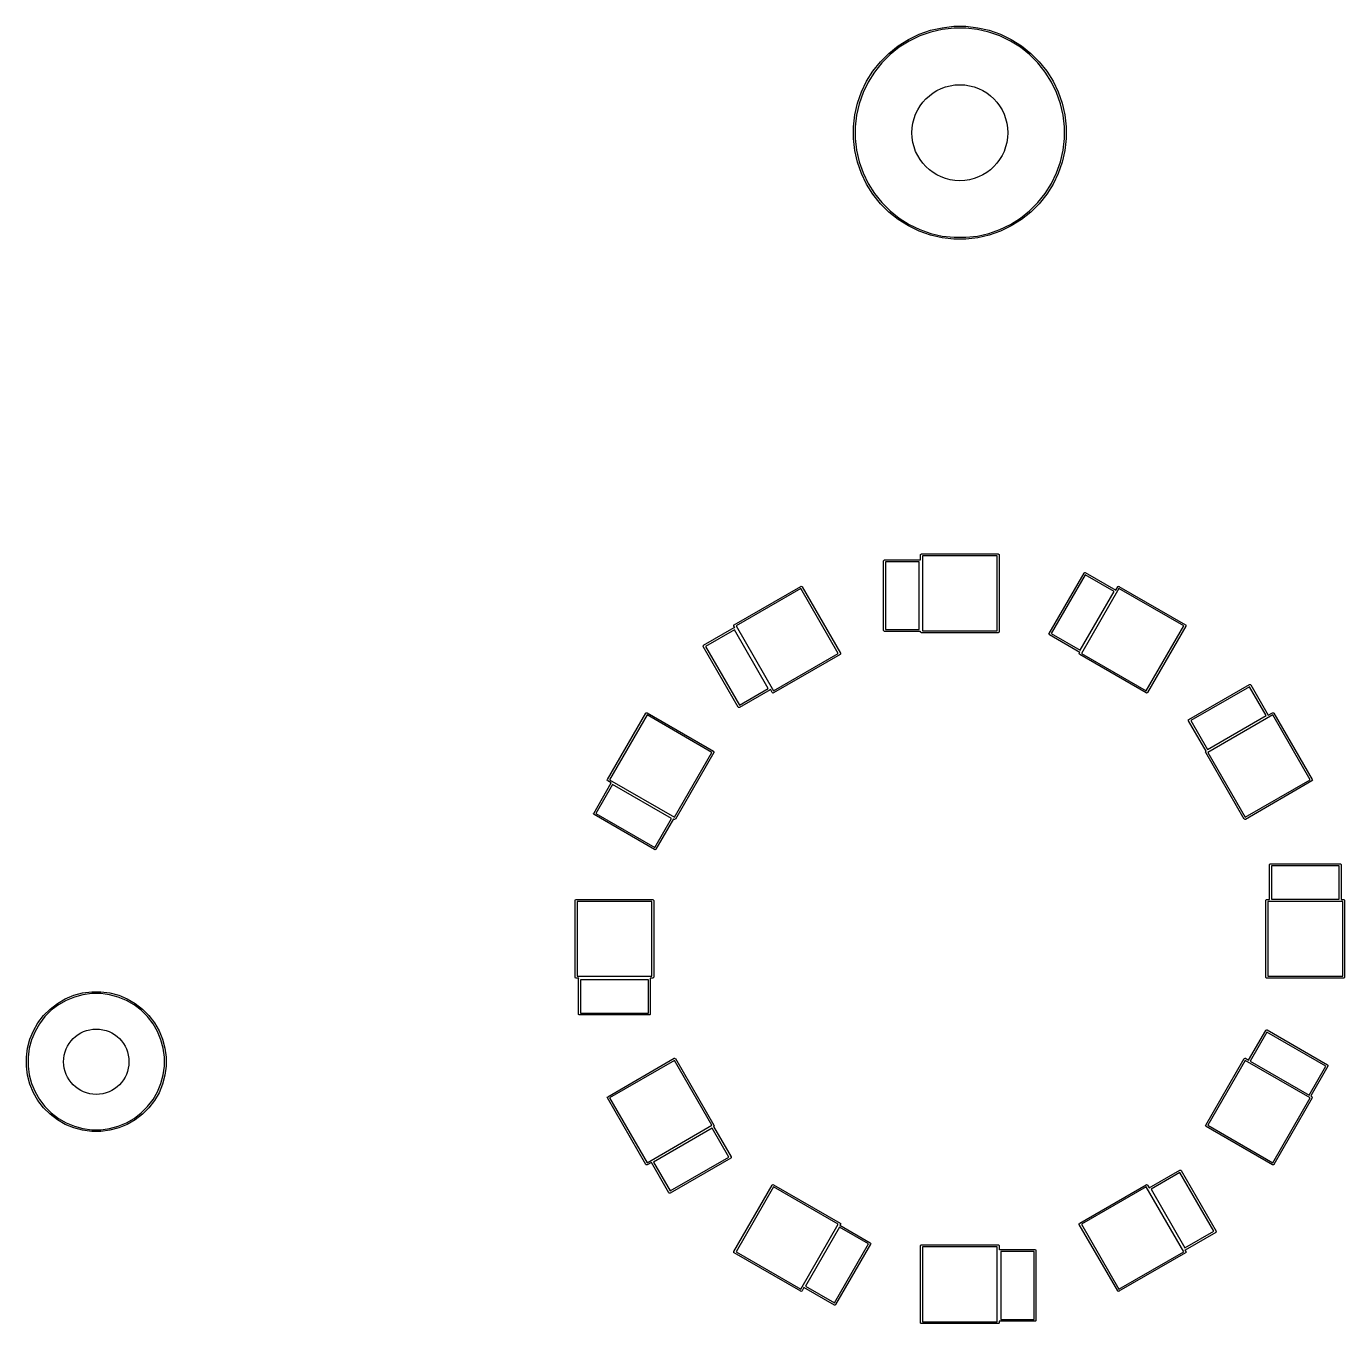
# Model space of a CAD drawing. Header units: inches. Extents: x 0.82 to 7.62, y -5.35 to -0.99.
# Drawn here: x 3.255 to 4.607, y -5.277 to -3.946 of the extents above; entities that cross this region are included whole.
import ezdxf

# ---------------------------------------------------------------- set-up
doc = ezdxf.new("R2010")
doc.units = ezdxf.units.IN
doc.header["$MEASUREMENT"] = 0
doc.layers.add('BLACK', color=250, linetype='CONTINUOUS')

msp = doc.modelspace()

# ---------------------------------------------------------------- linework, layer by layer
at = {"layer": 'BLACK', "linetype": 'CONTINUOUS'}
for p, q in [((4.1824, -3.9501), (4.1943, -3.9474)), ((4.1943, -3.9474), (4.2065, -3.946)), ((4.2066, -3.9478), (4.1946, -3.9492)), ((4.2065, -3.946), (4.2187, -3.946)), ((4.2186, -3.9478), (4.2066, -3.9478)), ((4.2306, -3.9492), (4.2186, -3.9478)), ((4.2187, -3.946), (4.2309, -3.9474)), ((4.2309, -3.9474), (4.2428, -3.9501)), ((4.1494, -3.966), (4.1598, -3.9595)), ((4.1606, -3.9611), (4.1504, -3.9675)), ((4.1598, -3.9595), (4.1708, -3.9542)), ((4.1715, -3.9558), (4.1606, -3.9611)), ((4.1708, -3.9542), (4.1824, -3.9501)), ((4.1829, -3.9519), (4.1715, -3.9558)), ((4.1946, -3.9492), (4.1829, -3.9519)), ((4.2423, -3.9519), (4.2306, -3.9492)), ((4.2537, -3.9558), (4.2423, -3.9519)), ((4.2428, -3.9501), (4.2544, -3.9542)), ((4.2646, -3.9611), (4.2537, -3.9558)), ((4.2544, -3.9542), (4.2654, -3.9595)), ((4.2748, -3.9675), (4.2646, -3.9611)), ((4.2654, -3.9595), (4.2758, -3.966)), ((4.1311, -3.9823), (4.1398, -3.9737)), ((4.141, -3.975), (4.1325, -3.9835)), ((4.1398, -3.9737), (4.1494, -3.966)), ((4.1504, -3.9675), (4.141, -3.975)), ((4.2842, -3.975), (4.2748, -3.9675)), ((4.2758, -3.966), (4.2854, -3.9737)), ((4.2927, -3.9835), (4.2842, -3.975)), ((4.2854, -3.9737), (4.2941, -3.9823)), ((4.1235, -3.9919), (4.1311, -3.9823)), ((4.1325, -3.9835), (4.125, -3.9929)), ((4.3002, -3.9929), (4.2927, -3.9835)), ((4.2941, -3.9823), (4.3017, -3.9919)), ((4.1117, -4.0133), (4.117, -4.0023)), ((4.117, -4.0023), (4.1235, -3.9919)), ((4.125, -3.9929), (4.1186, -4.0031)), ((4.3066, -4.0031), (4.3002, -3.9929)), ((4.3017, -3.9919), (4.3082, -4.0023)), ((4.3082, -4.0023), (4.3135, -4.0133)), ((4.1076, -4.0249), (4.1117, -4.0133)), ((4.1133, -4.014), (4.1093, -4.0254)), ((4.1186, -4.0031), (4.1133, -4.014)), ((4.3119, -4.014), (4.3066, -4.0031)), ((4.3159, -4.0254), (4.3119, -4.014)), ((4.3135, -4.0133), (4.3176, -4.0249)), ((4.1049, -4.0368), (4.1076, -4.0249)), ((4.1093, -4.0254), (4.1067, -4.0371)), ((4.3185, -4.0371), (4.3159, -4.0254)), ((4.3176, -4.0249), (4.3203, -4.0368)), ((4.1035, -4.049), (4.1049, -4.0368)), ((4.1067, -4.0371), (4.1053, -4.0491)), ((4.3199, -4.0491), (4.3185, -4.0371)), ((4.3203, -4.0368), (4.3217, -4.049)), ((4.1035, -4.0491), (4.1035, -4.049)), ((4.1035, -4.0612), (4.1035, -4.0491)), ((4.1053, -4.0491), (4.1053, -4.0611)), ((4.3199, -4.0611), (4.3199, -4.0491)), ((4.3217, -4.049), (4.3217, -4.0612)), ((4.1049, -4.0734), (4.1035, -4.0612)), ((4.1053, -4.0611), (4.1067, -4.0731)), ((4.3185, -4.0731), (4.3199, -4.0611)), ((4.3217, -4.0612), (4.3203, -4.0734)), ((4.1076, -4.0854), (4.1049, -4.0734)), ((4.1067, -4.0731), (4.1093, -4.0849)), ((4.3159, -4.0849), (4.3185, -4.0731)), ((4.3203, -4.0734), (4.3176, -4.0854)), ((4.1117, -4.0969), (4.1076, -4.0854)), ((4.1093, -4.0849), (4.1133, -4.0962)), ((4.117, -4.108), (4.1117, -4.0969)), ((4.1133, -4.0962), (4.1186, -4.1071)), ((4.3066, -4.1071), (4.3119, -4.0962)), ((4.3135, -4.0969), (4.3082, -4.108)), ((4.3119, -4.0962), (4.3159, -4.0849)), ((4.3176, -4.0854), (4.3135, -4.0969)), ((4.1235, -4.1183), (4.117, -4.108)), ((4.1186, -4.1071), (4.125, -4.1173)), ((4.3002, -4.1173), (4.3066, -4.1071)), ((4.3082, -4.108), (4.3017, -4.1183)), ((4.1311, -4.1279), (4.1235, -4.1183)), ((4.125, -4.1173), (4.1325, -4.1267)), ((4.2927, -4.1267), (4.3002, -4.1173)), ((4.3017, -4.1183), (4.2941, -4.1279)), ((4.1398, -4.1366), (4.1311, -4.1279)), ((4.1325, -4.1267), (4.141, -4.1352)), ((4.1494, -4.1442), (4.1398, -4.1366)), ((4.141, -4.1352), (4.1504, -4.1428)), ((4.2748, -4.1428), (4.2842, -4.1352)), ((4.2854, -4.1366), (4.2758, -4.1442)), ((4.2842, -4.1352), (4.2927, -4.1267)), ((4.2941, -4.1279), (4.2854, -4.1366)), ((4.1598, -4.1507), (4.1494, -4.1442)), ((4.1504, -4.1428), (4.1606, -4.1492)), ((4.1708, -4.1561), (4.1598, -4.1507)), ((4.1606, -4.1492), (4.1715, -4.1544)), ((4.2537, -4.1544), (4.2646, -4.1492)), ((4.2654, -4.1507), (4.2544, -4.1561)), ((4.2646, -4.1492), (4.2748, -4.1428)), ((4.2758, -4.1442), (4.2654, -4.1507)), ((4.1824, -4.1601), (4.1708, -4.1561)), ((4.1715, -4.1544), (4.1829, -4.1584)), ((4.1943, -4.1628), (4.1824, -4.1601)), ((4.1829, -4.1584), (4.1946, -4.1611)), ((4.2065, -4.1642), (4.1943, -4.1628)), ((4.1946, -4.1611), (4.2066, -4.1624)), ((4.2187, -4.1642), (4.2065, -4.1642)), ((4.2066, -4.1624), (4.2186, -4.1624)), ((4.2186, -4.1624), (4.2306, -4.1611)), ((4.2309, -4.1628), (4.2187, -4.1642)), ((4.2306, -4.1611), (4.2423, -4.1584)), ((4.2428, -4.1601), (4.2309, -4.1628)), ((4.2423, -4.1584), (4.2537, -4.1544)), ((4.2544, -4.1561), (4.2428, -4.1601)), ((4.1722, -4.4882), (4.1723, -4.4878)), ((4.1722, -4.4934), (4.1722, -4.4882)), ((4.1723, -4.4878), (4.1729, -4.4873)), ((4.1729, -4.4873), (4.1732, -4.4872)), ((4.1732, -4.4872), (4.252, -4.4872)), ((4.1742, -4.4892), (4.1742, -4.5659)), ((4.251, -4.4892), (4.1742, -4.4892)), ((4.251, -4.5659), (4.251, -4.4892)), ((4.252, -4.4872), (4.2523, -4.4873)), ((4.2523, -4.4873), (4.2529, -4.4878)), ((4.2529, -4.4878), (4.253, -4.4882)), ((4.253, -4.4882), (4.253, -4.5669)), ((4.1344, -4.4941), (4.1345, -4.4937)), ((4.1344, -4.5657), (4.1344, -4.4941)), ((4.1345, -4.4937), (4.1351, -4.4932)), ((4.1351, -4.4932), (4.1354, -4.4931)), ((4.1354, -4.4931), (4.1717, -4.4931)), ((4.1364, -4.4951), (4.1364, -4.5648)), ((4.1707, -4.4951), (4.1364, -4.4951)), ((4.1707, -4.5648), (4.1707, -4.4951)), ((4.1717, -4.4931), (4.172, -4.4932)), ((4.172, -4.4932), (4.1722, -4.4934)), ((4.3041, -4.5687), (4.34, -4.5067)), ((4.3412, -4.5085), (4.3063, -4.5689)), ((4.34, -4.5067), (4.3402, -4.5064)), ((4.3402, -4.5064), (4.3409, -4.5062)), ((4.3409, -4.5062), (4.3413, -4.5063)), ((4.3708, -4.5256), (4.3412, -4.5085)), ((4.3413, -4.5063), (4.3725, -4.5243)), ((3.9812, -4.5598), (4.0494, -4.5204)), ((4.0495, -4.5226), (3.983, -4.561)), ((4.0494, -4.5204), (4.0497, -4.5203)), ((4.0879, -4.5891), (4.0495, -4.5226)), ((4.0497, -4.5203), (4.0497, -4.5203)), ((4.0497, -4.5203), (4.0504, -4.5205)), ((4.0504, -4.5205), (4.0507, -4.5208)), ((4.0507, -4.5208), (4.0901, -4.5889)), ((4.336, -4.586), (4.3708, -4.5256)), ((4.3757, -4.5226), (4.3373, -4.5891)), ((4.3725, -4.5243), (4.3745, -4.5208)), ((4.3745, -4.5208), (4.3748, -4.5205)), ((4.3748, -4.5205), (4.3755, -4.5203)), ((4.3755, -4.5203), (4.3758, -4.5204)), ((4.4422, -4.561), (4.3757, -4.5226)), ((4.3758, -4.5204), (4.444, -4.5598)), ((3.9498, -4.5808), (3.9811, -4.5627)), ((3.9813, -4.5649), (3.9516, -4.582)), ((3.9807, -4.5607), (3.9809, -4.56)), ((3.9808, -4.5611), (3.9807, -4.5607)), ((3.9817, -4.5626), (3.9808, -4.5611)), ((3.9809, -4.56), (3.9812, -4.5598)), ((3.9811, -4.5627), (3.9815, -4.5626)), ((4.0161, -4.6253), (3.9813, -4.5649)), ((3.9815, -4.5626), (3.9817, -4.5626)), ((3.983, -4.561), (4.0214, -4.6275)), ((4.1345, -4.5661), (4.1344, -4.5657)), ((4.1351, -4.5667), (4.1345, -4.5661)), ((4.1354, -4.5667), (4.1351, -4.5667)), ((4.1717, -4.5667), (4.1354, -4.5667)), ((4.1364, -4.5648), (4.1707, -4.5648)), ((4.172, -4.5667), (4.1717, -4.5667)), ((4.1722, -4.5664), (4.172, -4.5667)), ((4.1722, -4.5669), (4.1722, -4.5664)), ((4.1723, -4.5673), (4.1722, -4.5669)), ((4.1729, -4.5678), (4.1723, -4.5673)), ((4.1732, -4.5679), (4.1729, -4.5678)), ((4.252, -4.5679), (4.1732, -4.5679)), ((4.1742, -4.5659), (4.251, -4.5659)), ((4.2523, -4.5678), (4.252, -4.5679)), ((4.2529, -4.5673), (4.2523, -4.5678)), ((4.253, -4.5669), (4.2529, -4.5673)), ((4.304, -4.5691), (4.3041, -4.5687)), ((4.3042, -4.5698), (4.304, -4.5691)), ((4.3045, -4.5701), (4.3042, -4.5698)), ((4.3356, -4.5881), (4.3045, -4.5701)), ((4.3063, -4.5689), (4.336, -4.586)), ((4.4038, -4.6275), (4.4422, -4.561)), ((4.4444, -4.5611), (4.405, -4.6293)), ((4.444, -4.5598), (4.4443, -4.56)), ((4.4443, -4.56), (4.4444, -4.5601)), ((4.4444, -4.5601), (4.4445, -4.5607)), ((4.4445, -4.5607), (4.4444, -4.5611)), ((3.9493, -4.5818), (3.9495, -4.5811)), ((3.9494, -4.5822), (3.9493, -4.5818)), ((3.9852, -4.6442), (3.9494, -4.5822)), ((3.9495, -4.5811), (3.9498, -4.5808)), ((3.9516, -4.582), (3.9864, -4.6424)), ((4.0214, -4.6275), (4.0879, -4.5891)), ((4.0897, -4.5903), (4.0215, -4.6297)), ((4.09, -4.59), (4.0897, -4.5903)), ((4.0902, -4.5893), (4.09, -4.59)), ((4.0901, -4.5889), (4.0902, -4.5893)), ((4.0902, -4.5893), (4.0902, -4.5893)), ((4.0902, -4.5893), (4.0902, -4.5893)), ((4.335, -4.5893), (4.3351, -4.5889)), ((4.3352, -4.59), (4.335, -4.5893)), ((4.3351, -4.5889), (4.3356, -4.5881)), ((4.3355, -4.5903), (4.3352, -4.59)), ((4.4037, -4.6297), (4.3355, -4.5903)), ((4.3373, -4.5891), (4.4038, -4.6275)), ((4.4476, -4.6569), (4.5097, -4.6211)), ((4.5098, -4.6233), (4.4495, -4.6581)), ((4.5097, -4.6211), (4.51, -4.6209)), ((4.5269, -4.6529), (4.5098, -4.6233)), ((4.51, -4.6209), (4.5108, -4.6211)), ((4.5108, -4.6211), (4.511, -4.6214)), ((4.511, -4.6214), (4.529, -4.6526)), ((3.9864, -4.6424), (4.0161, -4.6253)), ((4.0179, -4.6265), (3.9866, -4.6446)), ((4.0182, -4.6262), (4.0179, -4.6265)), ((4.0183, -4.626), (4.0182, -4.6262)), ((4.0202, -4.6293), (4.0183, -4.626)), ((4.0204, -4.6296), (4.0202, -4.6293)), ((4.0212, -4.6298), (4.0204, -4.6296)), ((4.0215, -4.6297), (4.0212, -4.6298)), ((4.404, -4.6298), (4.4037, -4.6297)), ((4.4048, -4.6296), (4.404, -4.6298)), ((4.404, -4.6298), (4.404, -4.6298)), ((4.404, -4.6298), (4.404, -4.6298)), ((4.405, -4.6293), (4.4048, -4.6296)), ((3.8511, -4.7186), (3.8905, -4.6505)), ((3.8905, -4.6505), (3.8907, -4.6502)), ((3.8907, -4.6502), (3.8915, -4.65)), ((3.8915, -4.65), (3.8918, -4.6501)), ((3.8918, -4.6501), (3.96, -4.6895)), ((3.9855, -4.6445), (3.9852, -4.6442)), ((3.9862, -4.6447), (3.9855, -4.6445)), ((3.9866, -4.6446), (3.9862, -4.6447)), ((4.529, -4.6526), (4.5334, -4.6501)), ((4.5334, -4.6501), (4.5337, -4.65)), ((4.5337, -4.65), (4.5337, -4.65)), ((4.5337, -4.65), (4.5345, -4.6502)), ((4.5345, -4.6502), (4.5347, -4.6505)), ((4.5347, -4.6505), (4.5741, -4.7186)), ((3.8917, -4.6523), (3.8533, -4.7188)), ((3.9582, -4.6907), (3.8917, -4.6523)), ((4.4471, -4.6579), (4.4473, -4.6571)), ((4.4473, -4.6582), (4.4471, -4.6579)), ((4.4473, -4.6571), (4.4476, -4.6569)), ((4.4653, -4.6894), (4.4473, -4.6582)), ((4.4495, -4.6581), (4.4666, -4.6878)), ((4.4666, -4.6878), (4.5269, -4.6529)), ((4.5335, -4.6523), (4.467, -4.6907)), ((4.5719, -4.7188), (4.5335, -4.6523)), ((3.9198, -4.7572), (3.9582, -4.6907)), ((3.9604, -4.6908), (3.921, -4.759)), ((3.96, -4.6895), (3.9603, -4.6897)), ((3.9603, -4.6897), (3.9603, -4.6898)), ((3.9603, -4.6898), (3.9605, -4.6904)), ((3.9605, -4.6904), (3.9604, -4.6908)), ((4.4647, -4.6904), (4.4649, -4.6897)), ((4.4648, -4.6908), (4.4647, -4.6904)), ((4.5042, -4.759), (4.4648, -4.6908)), ((4.4649, -4.6897), (4.4652, -4.6895)), ((4.4652, -4.6895), (4.4653, -4.6894)), ((4.467, -4.6907), (4.5054, -4.7572)), ((3.851, -4.719), (3.8511, -4.7186)), ((3.8512, -4.7197), (3.851, -4.719)), ((3.8533, -4.7188), (3.9198, -4.7572)), ((4.5054, -4.7572), (4.5719, -4.7188)), ((4.5742, -4.719), (4.574, -4.7197)), ((4.5741, -4.7186), (4.5742, -4.719)), ((4.5742, -4.719), (4.5742, -4.719)), ((4.5742, -4.719), (4.5742, -4.719)), ((3.837, -4.7532), (3.855, -4.722)), ((3.8563, -4.7237), (3.8392, -4.7533)), ((3.8515, -4.72), (3.8512, -4.7197)), ((3.855, -4.722), (3.8515, -4.72)), ((3.9167, -4.7585), (3.8563, -4.7237)), ((4.5737, -4.72), (4.5055, -4.7594)), ((4.574, -4.7197), (4.5737, -4.72)), ((3.8369, -4.7535), (3.837, -4.7532)), ((3.8371, -4.7543), (3.8369, -4.7535)), ((3.8374, -4.7545), (3.8371, -4.7543)), ((3.8994, -4.7904), (3.8374, -4.7545)), ((3.8392, -4.7533), (3.8996, -4.7882)), ((3.8996, -4.7882), (3.9167, -4.7585)), ((3.9188, -4.7588), (3.9008, -4.79)), ((3.9197, -4.7594), (3.9188, -4.7588)), ((3.92, -4.7595), (3.9197, -4.7594)), ((3.9207, -4.7593), (3.92, -4.7595)), ((3.92, -4.7595), (3.92, -4.7595)), ((3.92, -4.7595), (3.92, -4.7595)), ((3.921, -4.759), (3.9207, -4.7593)), ((4.5044, -4.7593), (4.5042, -4.759)), ((4.5052, -4.7595), (4.5044, -4.7593)), ((4.5055, -4.7594), (4.5052, -4.7595)), ((3.8998, -4.7905), (3.8994, -4.7904)), ((3.9005, -4.7903), (3.8998, -4.7905)), ((3.9008, -4.79), (3.9005, -4.7903)), ((4.5301, -4.8059), (4.5302, -4.8055)), ((4.5301, -4.8415), (4.5301, -4.8059)), ((4.5302, -4.8055), (4.5307, -4.805)), ((4.5307, -4.805), (4.5311, -4.8049)), ((4.5311, -4.8049), (4.6028, -4.8049)), ((4.5321, -4.8069), (4.5321, -4.8411)), ((4.6018, -4.8069), (4.5321, -4.8069)), ((4.6018, -4.8411), (4.6018, -4.8069)), ((4.6028, -4.8049), (4.6031, -4.805)), ((4.6031, -4.805), (4.6037, -4.8055)), ((4.6037, -4.8055), (4.6037, -4.8059)), ((4.6037, -4.8059), (4.6037, -4.8415)), ((3.8179, -4.8425), (3.818, -4.8421)), ((3.8179, -4.9213), (3.8179, -4.8425)), ((3.818, -4.8421), (3.8185, -4.8416)), ((3.8185, -4.8416), (3.8189, -4.8415)), ((3.8189, -4.8415), (3.8976, -4.8415)), ((3.8199, -4.8435), (3.8199, -4.9203)), ((3.8967, -4.8435), (3.8199, -4.8435)), ((3.8967, -4.9203), (3.8967, -4.8435)), ((3.8976, -4.8415), (3.898, -4.8416)), ((3.898, -4.8416), (3.8985, -4.8421)), ((3.8985, -4.8421), (3.8986, -4.8425)), ((3.8986, -4.8425), (3.8986, -4.9213)), ((4.5266, -4.8421), (4.5272, -4.8416)), ((4.5266, -4.8425), (4.5266, -4.8421)), ((4.5266, -4.9213), (4.5266, -4.8425)), ((4.5272, -4.8416), (4.5276, -4.8415)), ((4.5276, -4.8415), (4.5301, -4.8415)), ((4.5285, -4.8435), (4.5285, -4.9203)), ((4.6053, -4.8435), (4.5285, -4.8435)), ((4.5321, -4.8411), (4.6018, -4.8411)), ((4.6037, -4.8415), (4.6063, -4.8415)), ((4.6053, -4.9203), (4.6053, -4.8435)), ((4.6063, -4.8415), (4.6067, -4.8416)), ((4.6067, -4.8416), (4.6072, -4.8421)), ((4.6072, -4.8421), (4.6073, -4.8425)), ((4.6073, -4.8425), (4.6073, -4.9213)), ((3.818, -4.9216), (3.8179, -4.9213)), ((3.8185, -4.9222), (3.818, -4.9216)), ((3.8199, -4.9203), (3.8967, -4.9203)), ((3.8985, -4.9216), (3.898, -4.9222)), ((3.8986, -4.9213), (3.8985, -4.9216)), ((4.5266, -4.9216), (4.5266, -4.9213)), ((4.5272, -4.9222), (4.5266, -4.9216)), ((4.5285, -4.9203), (4.6053, -4.9203)), ((4.6072, -4.9216), (4.6067, -4.9222)), ((4.6073, -4.9213), (4.6072, -4.9216)), ((3.8189, -4.9222), (3.8185, -4.9222)), ((3.8217, -4.9222), (3.8189, -4.9222)), ((3.8215, -4.9225), (3.8217, -4.9222)), ((3.8215, -4.9228), (3.8215, -4.9225)), ((3.8215, -4.9591), (3.8215, -4.9228)), ((3.8234, -4.9238), (3.8234, -4.9581)), ((3.8931, -4.9238), (3.8234, -4.9238)), ((3.8931, -4.9581), (3.8931, -4.9238)), ((3.8976, -4.9222), (3.8948, -4.9222)), ((3.8948, -4.9222), (3.895, -4.9225)), ((3.895, -4.9225), (3.8951, -4.9228)), ((3.8951, -4.9228), (3.8951, -4.9591)), ((3.898, -4.9222), (3.8976, -4.9222)), ((4.5276, -4.9222), (4.5272, -4.9222)), ((4.6063, -4.9222), (4.5276, -4.9222)), ((4.6067, -4.9222), (4.6063, -4.9222)), ((3.2794, -4.9539), (3.2869, -4.9481)), ((3.2869, -4.9481), (3.295, -4.9434)), ((3.2958, -4.9451), (3.2879, -4.9496)), ((3.295, -4.9434), (3.3037, -4.9398)), ((3.3043, -4.9416), (3.2958, -4.9451)), ((3.3037, -4.9398), (3.3128, -4.9374)), ((3.3131, -4.9392), (3.3043, -4.9416)), ((3.3128, -4.9374), (3.3221, -4.9362)), ((3.3222, -4.938), (3.3131, -4.9392)), ((3.3221, -4.9362), (3.3315, -4.9362)), ((3.3314, -4.938), (3.3222, -4.938)), ((3.3404, -4.9392), (3.3314, -4.938)), ((3.3315, -4.9362), (3.3408, -4.9374)), ((3.3493, -4.9416), (3.3404, -4.9392)), ((3.3408, -4.9374), (3.3499, -4.9398)), ((3.3577, -4.9451), (3.3493, -4.9416)), ((3.3499, -4.9398), (3.3586, -4.9434)), ((3.3657, -4.9496), (3.3577, -4.9451)), ((3.3586, -4.9434), (3.3667, -4.9481)), ((3.3667, -4.9481), (3.3741, -4.9539)), ((3.267, -4.968), (3.2728, -4.9605)), ((3.2741, -4.9617), (3.2685, -4.969)), ((3.2728, -4.9605), (3.2794, -4.9539)), ((3.2806, -4.9552), (3.2741, -4.9617)), ((3.2879, -4.9496), (3.2806, -4.9552)), ((3.3729, -4.9552), (3.3657, -4.9496)), ((3.3794, -4.9617), (3.3729, -4.9552)), ((3.3741, -4.9539), (3.3808, -4.9605)), ((3.385, -4.969), (3.3794, -4.9617)), ((3.3808, -4.9605), (3.3865, -4.968)), ((3.8215, -4.9594), (3.8215, -4.9591)), ((3.8221, -4.96), (3.8215, -4.9594)), ((3.8224, -4.96), (3.8221, -4.96)), ((3.8941, -4.96), (3.8224, -4.96)), ((3.8234, -4.9581), (3.8931, -4.9581)), ((3.8945, -4.96), (3.8941, -4.96)), ((3.895, -4.9594), (3.8945, -4.96)), ((3.8951, -4.9591), (3.895, -4.9594)), ((3.2587, -4.9848), (3.2623, -4.9761)), ((3.2623, -4.9761), (3.267, -4.968)), ((3.2685, -4.969), (3.264, -4.9769)), ((3.3896, -4.9769), (3.385, -4.969)), ((3.3865, -4.968), (3.3912, -4.9761)), ((3.3912, -4.9761), (3.3948, -4.9848)), ((4.5088, -5.0063), (4.5264, -4.9758)), ((4.5264, -4.9758), (4.5266, -4.9755)), ((4.5266, -4.9755), (4.5274, -4.9753)), ((4.5274, -4.9753), (4.5277, -4.9754)), ((4.5277, -4.9754), (4.5898, -5.0112)), ((3.2563, -4.9939), (3.2587, -4.9848)), ((3.2605, -4.9854), (3.2581, -4.9942)), ((3.264, -4.9769), (3.2605, -4.9854)), ((3.3931, -4.9854), (3.3896, -4.9769)), ((3.3955, -4.9942), (3.3931, -4.9854)), ((3.3948, -4.9848), (3.3972, -4.9939)), ((4.5276, -4.9776), (4.5105, -5.0073)), ((4.588, -5.0124), (4.5276, -4.9776)), ((3.2551, -5.0032), (3.2563, -4.9939)), ((3.2581, -4.9942), (3.2569, -5.0033)), ((3.3967, -5.0033), (3.3955, -4.9942)), ((3.3972, -4.9939), (3.3985, -5.0032)), ((3.2551, -5.0033), (3.2551, -5.0032)), ((3.2551, -5.0126), (3.2551, -5.0033)), ((3.2563, -5.0219), (3.2551, -5.0126)), ((3.2569, -5.0033), (3.2569, -5.0125)), ((3.2569, -5.0125), (3.2581, -5.0215)), ((3.3955, -5.0215), (3.3967, -5.0125)), ((3.3967, -5.0125), (3.3967, -5.0033)), ((3.3985, -5.0126), (3.3972, -5.0219)), ((3.3985, -5.0032), (3.3985, -5.0126)), ((3.8515, -5.0438), (3.9197, -5.0044)), ((3.9198, -5.0066), (3.8533, -5.045)), ((3.9197, -5.0044), (3.92, -5.0043)), ((3.9582, -5.0731), (3.9198, -5.0066)), ((3.92, -5.0043), (3.92, -5.0043)), ((3.92, -5.0043), (3.9207, -5.0045)), ((3.9207, -5.0045), (3.921, -5.0048)), ((3.921, -5.0048), (3.9604, -5.073)), ((4.4648, -5.073), (4.5042, -5.0048)), ((4.5054, -5.0066), (4.467, -5.0731)), ((4.5042, -5.0048), (4.5044, -5.0045)), ((4.5044, -5.0045), (4.5052, -5.0043)), ((4.5052, -5.0043), (4.5055, -5.0044)), ((4.5719, -5.045), (4.5054, -5.0066)), ((4.5055, -5.0044), (4.5088, -5.0063)), ((4.5105, -5.0073), (4.5708, -5.0421)), ((4.5708, -5.0421), (4.588, -5.0124)), ((4.5901, -5.0126), (4.5725, -5.0431)), ((4.5898, -5.0112), (4.5901, -5.0115)), ((4.5901, -5.0115), (4.5903, -5.0122)), ((4.5903, -5.0122), (4.5901, -5.0126)), ((3.2587, -5.031), (3.2563, -5.0219)), ((3.2581, -5.0215), (3.2605, -5.0304)), ((3.3931, -5.0304), (3.3955, -5.0215)), ((3.3972, -5.0219), (3.3948, -5.031)), ((3.2623, -5.0397), (3.2587, -5.031)), ((3.2605, -5.0304), (3.264, -5.0388)), ((3.267, -5.0478), (3.2623, -5.0397)), ((3.264, -5.0388), (3.2685, -5.0468)), ((3.385, -5.0468), (3.3896, -5.0388)), ((3.3912, -5.0397), (3.3865, -5.0478)), ((3.3896, -5.0388), (3.3931, -5.0304)), ((3.3948, -5.031), (3.3912, -5.0397)), ((4.5725, -5.0431), (4.5737, -5.0438)), ((3.2728, -5.0552), (3.267, -5.0478)), ((3.2685, -5.0468), (3.2741, -5.054)), ((3.2794, -5.0619), (3.2728, -5.0552)), ((3.2741, -5.054), (3.2806, -5.0605)), ((3.3729, -5.0605), (3.3794, -5.054)), ((3.3808, -5.0552), (3.3741, -5.0619)), ((3.3794, -5.054), (3.385, -5.0468)), ((3.3865, -5.0478), (3.3808, -5.0552)), ((3.851, -5.0448), (3.8512, -5.044)), ((3.8511, -5.0451), (3.851, -5.0448)), ((3.8905, -5.1133), (3.8511, -5.0451)), ((3.8512, -5.044), (3.8515, -5.0438)), ((3.8533, -5.045), (3.8917, -5.1115)), ((4.5335, -5.1115), (4.5719, -5.045)), ((4.5741, -5.0451), (4.5347, -5.1133)), ((4.5737, -5.0438), (4.574, -5.044)), ((4.574, -5.044), (4.574, -5.0442)), ((4.574, -5.0442), (4.5742, -5.0448)), ((4.5742, -5.0448), (4.5741, -5.0451)), ((3.2869, -5.0676), (3.2794, -5.0619)), ((3.2806, -5.0605), (3.2879, -5.0661)), ((3.295, -5.0723), (3.2869, -5.0676)), ((3.2879, -5.0661), (3.2958, -5.0707)), ((3.2958, -5.0707), (3.3043, -5.0742)), ((3.3493, -5.0742), (3.3577, -5.0707)), ((3.3577, -5.0707), (3.3657, -5.0661)), ((3.3667, -5.0676), (3.3586, -5.0723)), ((3.3657, -5.0661), (3.3729, -5.0605)), ((3.3741, -5.0619), (3.3667, -5.0676)), ((3.3037, -5.0759), (3.295, -5.0723)), ((3.3128, -5.0783), (3.3037, -5.0759)), ((3.3043, -5.0742), (3.3131, -5.0766)), ((3.3221, -5.0796), (3.3128, -5.0783)), ((3.3131, -5.0766), (3.3222, -5.0778)), ((3.3315, -5.0796), (3.3221, -5.0796)), ((3.3222, -5.0778), (3.3314, -5.0778)), ((3.3314, -5.0778), (3.3404, -5.0766)), ((3.3408, -5.0783), (3.3315, -5.0796)), ((3.3404, -5.0766), (3.3493, -5.0742)), ((3.3499, -5.0759), (3.3408, -5.0783)), ((3.3586, -5.0723), (3.3499, -5.0759)), ((3.8917, -5.1115), (3.9582, -5.0731)), ((3.9586, -5.076), (3.8983, -5.1109)), ((3.9757, -5.1057), (3.9586, -5.076)), ((3.96, -5.0743), (3.9599, -5.0744)), ((3.9599, -5.0744), (3.9779, -5.1055)), ((3.9603, -5.0741), (3.96, -5.0743)), ((3.9605, -5.0733), (3.9603, -5.0741)), ((3.9604, -5.073), (3.9605, -5.0733)), ((3.9605, -5.0733), (3.9605, -5.0733)), ((3.9605, -5.0733), (3.9605, -5.0733)), ((4.4647, -5.0733), (4.4648, -5.073)), ((4.4649, -5.0741), (4.4647, -5.0733)), ((4.4652, -5.0743), (4.4649, -5.0741)), ((4.5334, -5.1137), (4.4652, -5.0743)), ((4.467, -5.0731), (4.5335, -5.1115)), ((3.8962, -5.1112), (3.8918, -5.1137)), ((3.9142, -5.1424), (3.8962, -5.1112)), ((3.8983, -5.1109), (3.9154, -5.1405)), ((3.9154, -5.1405), (3.9757, -5.1057)), ((3.9776, -5.1069), (3.9155, -5.1427)), ((3.9779, -5.1066), (3.9776, -5.1069)), ((3.9779, -5.1055), (3.9781, -5.1059)), ((3.9781, -5.1059), (3.9779, -5.1066)), ((3.8907, -5.1136), (3.8905, -5.1133)), ((3.8915, -5.1138), (3.8907, -5.1136)), ((3.8918, -5.1137), (3.8915, -5.1138)), ((4.4069, -5.1373), (4.4382, -5.1192)), ((4.4384, -5.1214), (4.4087, -5.1385)), ((4.4382, -5.1192), (4.4386, -5.1191)), ((4.4732, -5.1817), (4.4384, -5.1214)), ((4.4386, -5.1191), (4.4393, -5.1193)), ((4.4393, -5.1193), (4.4396, -5.1196)), ((4.4396, -5.1196), (4.4754, -5.1816)), ((4.5337, -5.1138), (4.5334, -5.1137)), ((4.5345, -5.1136), (4.5337, -5.1138)), ((4.5337, -5.1138), (4.5337, -5.1138)), ((4.5337, -5.1138), (4.5337, -5.1138)), ((4.5347, -5.1133), (4.5345, -5.1136)), ((3.9808, -5.2027), (4.0202, -5.1345)), ((4.0214, -5.1363), (3.983, -5.2028)), ((4.0202, -5.1345), (4.0204, -5.1342)), ((4.0204, -5.1342), (4.0212, -5.134)), ((4.0212, -5.134), (4.0215, -5.1341)), ((4.0879, -5.1747), (4.0214, -5.1363)), ((4.0215, -5.1341), (4.0897, -5.1735)), ((4.3355, -5.1735), (4.4037, -5.1341)), ((4.4038, -5.1363), (4.3373, -5.1747)), ((4.4037, -5.1341), (4.404, -5.134)), ((4.4422, -5.2028), (4.4038, -5.1363)), ((4.404, -5.134), (4.404, -5.134)), ((4.404, -5.134), (4.4048, -5.1342)), ((4.4048, -5.1342), (4.405, -5.1345)), ((4.405, -5.1345), (4.4067, -5.1374)), ((4.4067, -5.1374), (4.4069, -5.1373)), ((3.9144, -5.1426), (3.9142, -5.1424)), ((3.9152, -5.1428), (3.9144, -5.1426)), ((3.9155, -5.1427), (3.9152, -5.1428)), ((4.4087, -5.1385), (4.4435, -5.1989)), ((4.0495, -5.2412), (4.0879, -5.1747)), ((4.0892, -5.1778), (4.0544, -5.2381)), ((4.1189, -5.1949), (4.0892, -5.1778)), ((4.0901, -5.1748), (4.0895, -5.1757)), ((4.0895, -5.1757), (4.1207, -5.1937)), ((4.0897, -5.1735), (4.09, -5.1737)), ((4.09, -5.1737), (4.09, -5.1738)), ((4.09, -5.1738), (4.0902, -5.1745)), ((4.0902, -5.1745), (4.0901, -5.1748)), ((4.335, -5.1745), (4.3352, -5.1737)), ((4.3351, -5.1748), (4.335, -5.1745)), ((4.3745, -5.243), (4.3351, -5.1748)), ((4.3352, -5.1737), (4.3355, -5.1735)), ((4.3373, -5.1747), (4.3757, -5.2412)), ((4.4435, -5.1989), (4.4732, -5.1817)), ((4.475, -5.183), (4.4437, -5.2011)), ((4.4753, -5.1827), (4.475, -5.183)), ((4.4755, -5.182), (4.4753, -5.1827)), ((4.4754, -5.1816), (4.4755, -5.182)), ((3.9807, -5.203), (3.9808, -5.2027)), ((3.9809, -5.2038), (3.9807, -5.203)), ((3.9812, -5.204), (3.9809, -5.2038)), ((4.0494, -5.2434), (3.9812, -5.204)), ((3.983, -5.2028), (4.0495, -5.2412)), ((4.084, -5.2553), (4.1189, -5.1949)), ((4.1211, -5.1951), (4.0852, -5.2571)), ((4.1207, -5.1937), (4.121, -5.194)), ((4.121, -5.194), (4.1212, -5.1947)), ((4.1212, -5.1947), (4.1211, -5.1951)), ((4.1722, -5.1969), (4.1723, -5.1965)), ((4.1722, -5.2756), (4.1722, -5.1969)), ((4.1723, -5.1965), (4.1729, -5.1959)), ((4.1729, -5.1959), (4.1732, -5.1959)), ((4.1732, -5.1959), (4.252, -5.1959)), ((4.1742, -5.1978), (4.1742, -5.2746)), ((4.251, -5.1978), (4.1742, -5.1978)), ((4.251, -5.2746), (4.251, -5.1978)), ((4.252, -5.1959), (4.2523, -5.1959)), ((4.2523, -5.1959), (4.2529, -5.1965)), ((4.2529, -5.1965), (4.253, -5.1969)), ((4.253, -5.1969), (4.253, -5.2009)), ((4.253, -5.2009), (4.2532, -5.2007)), ((4.2532, -5.2007), (4.2535, -5.2006)), ((4.2535, -5.2006), (4.2898, -5.2006)), ((4.2545, -5.2026), (4.2545, -5.2722)), ((4.2888, -5.2026), (4.2545, -5.2026)), ((4.2888, -5.2722), (4.2888, -5.2026)), ((4.2898, -5.2006), (4.2901, -5.2007)), ((4.2901, -5.2007), (4.2907, -5.2012)), ((4.2907, -5.2012), (4.2907, -5.2016)), ((4.2907, -5.2016), (4.2907, -5.2732)), ((4.3757, -5.2412), (4.4422, -5.2028)), ((4.444, -5.204), (4.3758, -5.2434)), ((4.4437, -5.2011), (4.4435, -5.2011)), ((4.4435, -5.2011), (4.4444, -5.2027)), ((4.4443, -5.2038), (4.444, -5.204)), ((4.4445, -5.203), (4.4443, -5.2038)), ((4.4444, -5.2027), (4.4445, -5.203)), ((4.4445, -5.203), (4.4445, -5.203)), ((4.4445, -5.203), (4.4445, -5.203)), ((4.0497, -5.2435), (4.0494, -5.2434)), ((4.0504, -5.2433), (4.0497, -5.2435)), ((4.0497, -5.2435), (4.0497, -5.2435)), ((4.0497, -5.2435), (4.0497, -5.2435)), ((4.0507, -5.243), (4.0504, -5.2433)), ((4.0527, -5.2395), (4.0507, -5.243)), ((4.0839, -5.2575), (4.0527, -5.2395)), ((4.0544, -5.2381), (4.084, -5.2553)), ((4.3748, -5.2433), (4.3745, -5.243)), ((4.3755, -5.2435), (4.3748, -5.2433)), ((4.3758, -5.2434), (4.3755, -5.2435)), ((4.0843, -5.2576), (4.0839, -5.2575)), ((4.085, -5.2574), (4.0843, -5.2576)), ((4.0852, -5.2571), (4.085, -5.2574)), ((4.2545, -5.2722), (4.2888, -5.2722)), ((4.2907, -5.2736), (4.2901, -5.2741)), ((4.2907, -5.2732), (4.2907, -5.2736)), ((4.1723, -5.276), (4.1722, -5.2756)), ((4.1729, -5.2765), (4.1723, -5.276)), ((4.1732, -5.2766), (4.1729, -5.2765)), ((4.252, -5.2766), (4.1732, -5.2766)), ((4.1742, -5.2746), (4.251, -5.2746)), ((4.2523, -5.2765), (4.252, -5.2766)), ((4.2529, -5.276), (4.2523, -5.2765)), ((4.253, -5.2756), (4.2529, -5.276)), ((4.2532, -5.2741), (4.253, -5.2739)), ((4.253, -5.2739), (4.253, -5.2756)), ((4.2535, -5.2742), (4.2532, -5.2741)), ((4.2898, -5.2742), (4.2535, -5.2742)), ((4.2901, -5.2741), (4.2898, -5.2742))]:
    msp.add_line(p, q, dxfattribs=at)
at = {"layer": 'BLACK'}
for centre, radius in [((4.2126, -4.0551), 0.0492), ((4.2126, -4.0551), 0.0492), ((3.3268, -5.0079), 0.0335), ((3.3268, -5.0079), 0.0335)]:
    msp.add_circle(centre, radius, dxfattribs=at)

doc.saveas('drawing.dxf')
